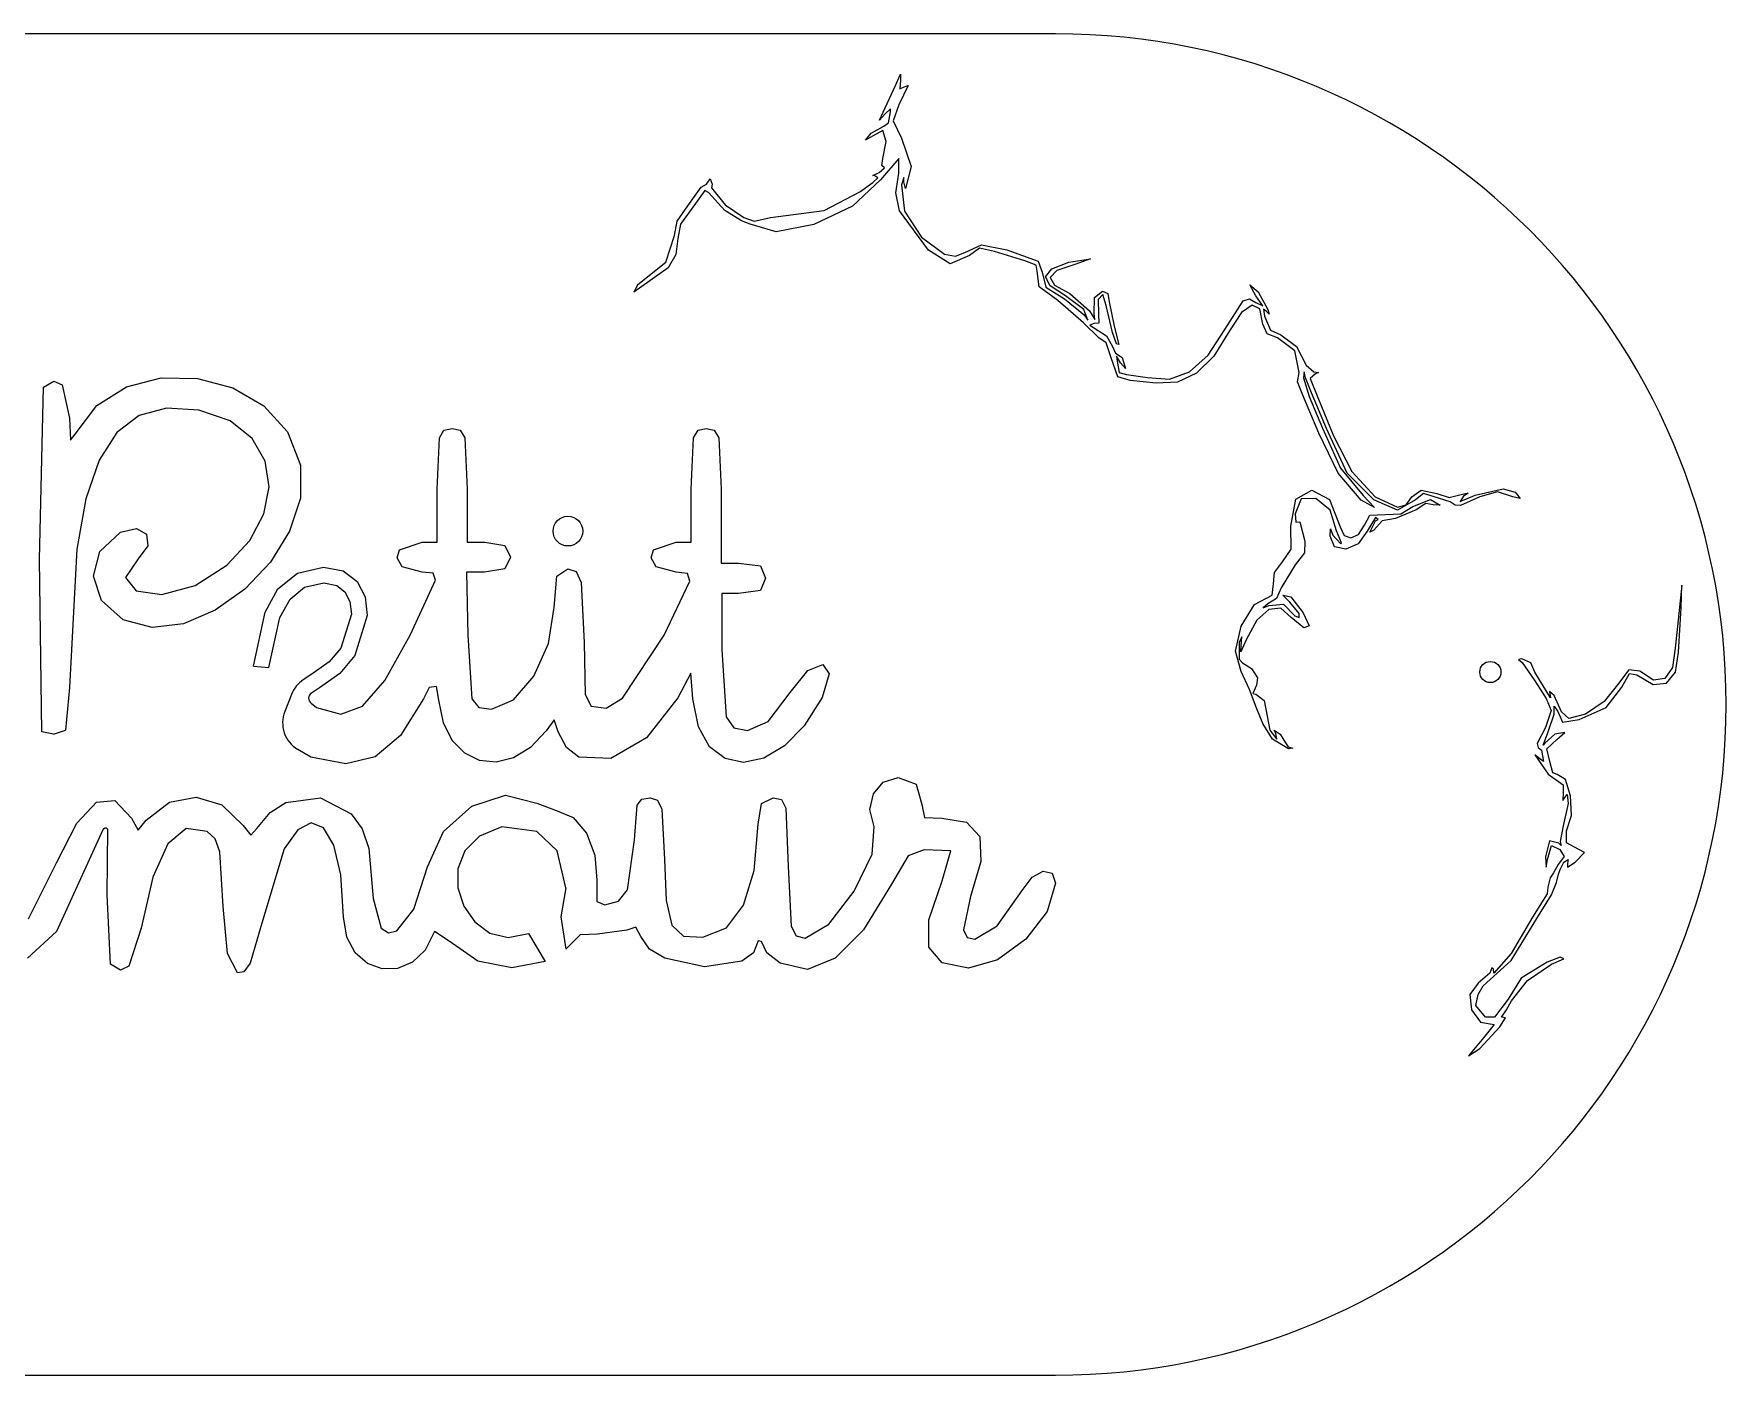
# Model space of a CAD drawing. Header units: millimetres. Extents: x 2218 to 3105, y 3732 to 4164.
# Drawn here: x 2560 to 3105, y 3732 to 4164 of the extents above; entities that cross this region are included whole.
import ezdxf

# ---------------------------------------------------------------- set-up
doc = ezdxf.new("R2010")
doc.units = ezdxf.units.MM

msp = doc.modelspace()

# ---------------------------------------------------------------- linework, layer by layer
at = {"color": 7, "linetype": 'Continuous', "lineweight": 25}
for p, q in [((2889.42, 4163.98), (2433.46, 4163.98)), ((2833.93, 4138.73), (2837.84, 4147.34)), ((2837.84, 4147.34), (2839.48, 4151.01)), ((2841.89, 4147.33), (2838.92, 4141.17)), ((2839.42, 4149.1), (2839.21, 4146.29)), ((2839.48, 4151.01), (2839.42, 4149.1)), ((2840.62, 4146.94), (2841.89, 4147.33)), ((2839.21, 4146.29), (2840.62, 4146.94)), ((2832.7, 4136.24), (2833.93, 4138.73)), ((2834.54, 4138.2), (2832.7, 4136.24)), ((2836.21, 4139.84), (2834.54, 4138.2)), ((2835.6, 4135.3), (2836.24, 4138.92)), ((2836.24, 4138.92), (2836.21, 4139.84)), ((2838.92, 4141.17), (2837.09, 4136.02)), ((2828.21, 4129.74), (2830.06, 4131.98)), ((2830.45, 4130.99), (2828.21, 4129.74)), ((2830.06, 4131.98), (2834.1, 4134.24)), ((2833.82, 4132.82), (2830.45, 4130.99)), ((2834.84, 4129.32), (2833.82, 4132.82)), ((2834.1, 4134.24), (2835.6, 4135.3)), ((2837.09, 4136.02), (2839.84, 4130.44)), ((2833.8, 4123.84), (2834.84, 4129.32)), ((2839.84, 4130.44), (2842.87, 4121.27)), ((2832.64, 4119.36), (2834.31, 4120.86)), ((2838.91, 4123.89), (2833.08, 4116.93)), ((2833.5, 4121.55), (2833.8, 4123.84)), ((2834.31, 4120.86), (2833.5, 4121.55)), ((2838.89, 4119.12), (2838.91, 4123.89)), ((2842.87, 4121.27), (2841.11, 4114.21)), ((2771.02, 4108.61), (2775.33, 4114.6)), ((2775.33, 4114.6), (2777.01, 4115.61)), ((2777.01, 4115.61), (2778.2, 4117.33)), ((2778.2, 4117.33), (2778.81, 4115.6)), ((2778.81, 4115.6), (2778.63, 4114.44)), ((2778.63, 4114.44), (2782.98, 4108.92)), ((2833.08, 4116.93), (2823.99, 4108.54)), ((2826.33, 4113.08), (2830.52, 4116.14)), ((2830.52, 4116.14), (2832.15, 4117.63)), ((2830.58, 4118.38), (2832.64, 4119.36)), ((2831.17, 4118.27), (2830.58, 4118.38)), ((2832.15, 4117.63), (2831.17, 4118.27)), ((2837.98, 4112.81), (2838.89, 4119.12)), ((2840.59, 4117.75), (2839.8, 4115.4)), ((2839.8, 4115.4), (2840.77, 4106.89)), ((2840.55, 4116.32), (2840.59, 4117.75)), ((2841.11, 4114.21), (2840.55, 4116.32)), ((2776.44, 4113.57), (2772.1, 4107.41)), ((2777.65, 4112.92), (2776.44, 4113.57)), ((2782.87, 4107.12), (2777.65, 4112.92)), ((2782.98, 4108.92), (2789.02, 4104.84)), ((2814.94, 4107.12), (2826.33, 4113.08)), ((2839.12, 4106.98), (2837.98, 4112.81)), ((2766.72, 4099.02), (2767.53, 4103.71)), ((2767.53, 4103.71), (2771.02, 4108.61)), ((2772.1, 4107.41), (2768.59, 4102.75)), ((2788.22, 4103.77), (2782.87, 4107.12)), ((2791.05, 4102.68), (2788.22, 4103.77)), ((2789.02, 4104.84), (2792.32, 4103.65)), ((2792.32, 4103.65), (2797.58, 4104.84)), ((2797.58, 4104.84), (2814.94, 4107.12)), ((2823.99, 4108.54), (2811.59, 4102.57)), ((2848.47, 4094.35), (2839.12, 4106.98)), ((2840.77, 4106.89), (2846.28, 4098.48)), ((2763.93, 4090.42), (2766.72, 4099.02)), ((2767.79, 4098.14), (2767.08, 4092.95)), ((2768.59, 4102.75), (2767.79, 4098.14)), ((2799.42, 4100.21), (2791.05, 4102.68)), ((2811.59, 4102.57), (2799.42, 4100.21)), ((2846.28, 4098.48), (2853.64, 4093.06)), ((2767.08, 4092.95), (2764.71, 4088.62)), ((2855.48, 4089.91), (2848.47, 4094.35)), ((2853.64, 4093.06), (2857.18, 4092.38)), ((2861.65, 4092.67), (2855.48, 4089.91)), ((2857.18, 4092.38), (2860.16, 4093.53)), ((2860.16, 4093.53), (2865.53, 4096.07)), ((2864.94, 4095), (2861.65, 4092.67)), ((2869.79, 4093.87), (2864.94, 4095)), ((2865.53, 4096.07), (2873.67, 4094.44)), ((2879.52, 4090.91), (2869.79, 4093.87)), ((2873.67, 4094.44), (2883.78, 4090.76)), ((2764.71, 4088.62), (2753.6, 4080.82)), ((2754.84, 4083.31), (2763.93, 4090.42)), ((2883.16, 4089.5), (2879.52, 4090.91)), ((2883.48, 4087.56), (2883.16, 4089.5)), ((2884.1, 4082.56), (2883.48, 4087.56)), ((2883.78, 4090.76), (2885.13, 4087.21)), ((2885.13, 4087.21), (2886.29, 4082.45)), ((2886.17, 4085.8), (2888.2, 4088.37)), ((2889.85, 4087.83), (2887.65, 4085.56)), ((2888.2, 4088.37), (2893.69, 4090.48)), ((2895.6, 4089.74), (2889.85, 4087.83)), ((2893.69, 4090.48), (2900.64, 4091.56)), ((2900.64, 4091.56), (2895.6, 4089.74)), ((2754.84, 4083.31), (2753.6, 4080.82)), ((2890.11, 4078.13), (2884.1, 4082.56)), ((2887.62, 4082.84), (2886.17, 4085.8)), ((2886.29, 4082.45), (2892.3, 4078.62)), ((2892.56, 4079.58), (2887.62, 4082.84)), ((2887.65, 4085.56), (2889.02, 4083.05)), ((2889.02, 4083.05), (2893.98, 4080.39)), ((2953.89, 4079.66), (2952, 4083.2)), ((2952, 4083.2), (2954.66, 4080.94)), ((2898.38, 4070.93), (2890.11, 4078.13)), ((2892.3, 4078.62), (2898.59, 4073.56)), ((2898.53, 4075.27), (2892.56, 4079.58)), ((2893.98, 4080.39), (2900.28, 4074.83)), ((2901.81, 4073.98), (2901.93, 4079.14)), ((2901.93, 4079.14), (2904.56, 4081.15)), ((2904.58, 4080.07), (2903.08, 4078.41)), ((2903.08, 4078.41), (2903.19, 4073.7)), ((2904.56, 4081.15), (2906.22, 4080.42)), ((2905.65, 4076.57), (2904.58, 4080.07)), ((2907.69, 4067.81), (2905.65, 4076.57)), ((2906.22, 4080.42), (2906.69, 4077.65)), ((2906.69, 4077.65), (2908.29, 4069.85)), ((2943.96, 4068.84), (2949.77, 4077.98)), ((2952.71, 4076.63), (2949.26, 4074.22)), ((2949.77, 4077.98), (2951.81, 4078.7)), ((2951.81, 4078.7), (2953.94, 4077.44)), ((2955.2, 4075.42), (2952.71, 4076.63)), ((2956.1, 4076.4), (2953.89, 4079.66)), ((2953.94, 4077.44), (2956.1, 4076.4)), ((2954.66, 4080.94), (2957.81, 4075.23)), ((2903.3, 4066.12), (2898.38, 4070.93)), ((2899.83, 4071.83), (2898.53, 4075.27)), ((2898.59, 4073.56), (2899.83, 4071.83)), ((2900.28, 4074.83), (2902, 4072)), ((2902, 4072), (2901.81, 4073.98)), ((2903.32, 4070.8), (2901.88, 4070.74)), ((2903.19, 4073.7), (2903.32, 4070.8)), ((2949.26, 4074.22), (2945.42, 4068.31)), ((2956.15, 4070.47), (2955.2, 4075.42)), ((2957.25, 4074.69), (2956.37, 4075.34)), ((2956.37, 4075.34), (2956.69, 4073.08)), ((2956.69, 4073.08), (2958.61, 4068.54)), ((2958.14, 4073.78), (2957.25, 4074.69)), ((2957.81, 4075.23), (2958.14, 4073.78)), ((2901.88, 4070.74), (2900.43, 4070.19)), ((2900.43, 4070.19), (2905.83, 4066.73)), ((2905.65, 4064.46), (2903.3, 4066.12)), ((2905.83, 4066.73), (2907.72, 4063.36)), ((2909.08, 4064.16), (2907.69, 4067.81)), ((2908.29, 4069.85), (2909.77, 4063.93)), ((2938.54, 4060.5), (2943.96, 4068.84)), ((2945.42, 4068.31), (2940.41, 4060.2)), ((2957.53, 4067.38), (2956.15, 4070.47)), ((2960.83, 4066.09), (2957.53, 4067.38)), ((2958.61, 4068.54), (2961.94, 4067.12)), ((2966.48, 4061.92), (2960.83, 4066.09)), ((2961.94, 4067.12), (2967.02, 4063.34)), ((2907.36, 4059.67), (2905.65, 4064.46)), ((2907.72, 4063.36), (2908.74, 4061.2)), ((2908.74, 4061.2), (2910.81, 4059.8)), ((2910.27, 4058.01), (2909.06, 4060.21)), ((2909.06, 4060.21), (2909.27, 4058.55)), ((2909.77, 4063.93), (2909.08, 4064.16)), ((2932.58, 4055.16), (2938.54, 4060.5)), ((2940.41, 4060.2), (2934.82, 4054.71)), ((2967.89, 4054.99), (2966.48, 4061.92)), ((2967.02, 4063.34), (2970.15, 4057.3)), ((2909.45, 4053.55), (2907.36, 4059.67)), ((2909.27, 4058.55), (2909.86, 4054.97)), ((2909.86, 4054.97), (2912.29, 4054.34)), ((2911.94, 4056.2), (2910.27, 4058.01)), ((2910.81, 4059.8), (2911.94, 4056.2)), ((2926.09, 4052.79), (2932.58, 4055.16)), ((2934.82, 4054.71), (2928.62, 4051.82)), ((2967.31, 4051.89), (2967.89, 4054.99)), ((2969.41, 4055.2), (2969.22, 4053.18)), ((2969.85, 4053.25), (2969.41, 4055.2)), ((2970.15, 4057.3), (2972.57, 4055.19)), ((2973.11, 4054.57), (2971.4, 4052.99)), ((2972.57, 4055.19), (2974.05, 4054.99)), ((2974.05, 4054.99), (2973.11, 4054.57)), ((2562.17, 3994.71), (2563.5, 4050.22)), ((2563.5, 4050.22), (2566.83, 4052.14)), ((2566.83, 4052.14), (2569.49, 4050.94)), ((2569.49, 4050.94), (2571.92, 4040.26)), ((2580.69, 4044.37), (2590.25, 4050.34)), ((2590.25, 4050.34), (2601.4, 4053.18)), ((2601.4, 4053.18), (2613.15, 4053.01)), ((2613.15, 4053.01), (2624.49, 4049.99)), ((2624.49, 4049.99), (2634.45, 4044.23)), ((2913.44, 4052.42), (2909.45, 4053.55)), ((2912.29, 4054.34), (2919.02, 4053.39)), ((2921.79, 4051.5), (2913.44, 4052.42)), ((2919.02, 4053.39), (2926.09, 4052.79)), ((2928.62, 4051.82), (2921.79, 4051.5)), ((2969.04, 4047.61), (2967.31, 4051.89)), ((2969.22, 4053.18), (2971.05, 4047.25)), ((2971.79, 4048.41), (2969.85, 4053.25)), ((2971.4, 4052.99), (2973.91, 4046.92)), ((2573.69, 4035.12), (2580.69, 4044.37)), ((2634.45, 4044.23), (2642.04, 4035.89)), ((2974.17, 4035.44), (2969.04, 4047.61)), ((2971.05, 4047.25), (2975.36, 4037.03)), ((2976.6, 4036.88), (2971.79, 4048.41)), ((2973.91, 4046.92), (2978.92, 4034.6)), ((2571.92, 4040.26), (2572.16, 4033.12)), ((2594.3, 4041.12), (2587.11, 4035.62)), ((2603.09, 4043.44), (2594.3, 4041.12)), ((2613.56, 4042.77), (2603.09, 4043.44)), ((2623.6, 4039.34), (2613.56, 4042.77)), ((2630.7, 4033.71), (2623.6, 4039.34)), ((2572.16, 4033.12), (2573.69, 4035.12)), ((2587.11, 4035.62), (2581.43, 4026.74)), ((2634.87, 4026.45), (2630.7, 4033.71)), ((2642.04, 4035.89), (2646.27, 4025.1)), ((2690.24, 4017.37), (2691.01, 4033.86)), ((2691.01, 4033.86), (2692.47, 4036.41)), ((2692.47, 4036.41), (2695.09, 4036.96)), ((2695.09, 4036.96), (2697.7, 4036.41)), ((2697.7, 4036.41), (2699.16, 4033.86)), ((2699.16, 4033.86), (2699.93, 4017.37)), ((2772.04, 4017.37), (2772.81, 4033.86)), ((2772.81, 4033.86), (2774.27, 4036.41)), ((2774.27, 4036.41), (2776.89, 4036.96)), ((2776.89, 4036.96), (2779.51, 4036.41)), ((2779.51, 4036.41), (2780.96, 4033.86)), ((2780.96, 4033.86), (2781.73, 4017.37)), ((2980.4, 4022.53), (2974.17, 4035.44)), ((2975.36, 4037.03), (2981.21, 4024.1)), ((2983.33, 4022.51), (2976.6, 4036.88)), ((2978.92, 4034.6), (2984.81, 4023.08)), ((2581.43, 4026.74), (2577.15, 4014.28)), ((2636.13, 4018.16), (2634.87, 4026.45)), ((2646.27, 4025.1), (2646.24, 4014.47)), ((2987.84, 4013.87), (2980.4, 4022.53)), ((2981.21, 4024.1), (2988.43, 4015.39)), ((2991.87, 4013.93), (2983.33, 4022.51)), ((2984.81, 4023.08), (2992.36, 4014.87)), ((2634.5, 4009.42), (2636.13, 4018.16)), ((2690.24, 4000.37), (2690.24, 4017.37)), ((2699.93, 4017.37), (2699.93, 4000.37)), ((2772.04, 4000.37), (2772.04, 4017.37)), ((2781.73, 4017.37), (2781.73, 3993.53)), ((2966.81, 4014.19), (2971.94, 4017.07)), ((2971.94, 4017.07), (2977.66, 4014.09)), ((3004.18, 4014.89), (3007.17, 4017.11)), ((3007.17, 4017.11), (3012.2, 4015.99)), ((3024.5, 4015.5), (3033.58, 4017.45)), ((3031.74, 4016.5), (3026.07, 4014.94)), ((3036.64, 4014.9), (3031.74, 4016.5)), ((3033.58, 4017.45), (3037.44, 4016.47)), ((3037.44, 4016.47), (3039.03, 4014.33)), ((2577.15, 4014.28), (2574.21, 3998.06)), ((2646.24, 4014.47), (2642.77, 4003.87)), ((2965.12, 4005.42), (2966.81, 4014.19)), ((2968.53, 4014.32), (2966.6, 4009.47)), ((2973.23, 4014.4), (2968.53, 4014.32)), ((2977.79, 4010.65), (2973.23, 4014.4)), ((2977.66, 4014.09), (2981.08, 4005.28)), ((2992.15, 4011.48), (2987.84, 4013.87)), ((2988.43, 4015.39), (2992.15, 4011.48)), ((2999.48, 4010.67), (2991.87, 4013.94)), ((2991.87, 4013.94), (2991.87, 4013.93)), ((2992.36, 4014.87), (2999.51, 4011.6)), ((3005.33, 4014), (2999.48, 4010.67)), ((2999.51, 4011.6), (3002.28, 4012.32)), ((3000.63, 4009.47), (3004.43, 4011.77)), ((3002.28, 4012.32), (3004.18, 4014.89)), ((3004.43, 4011.77), (3010.09, 4014.08)), ((3007.89, 4016.04), (3005.33, 4014)), ((3008.6, 4012.72), (3005.54, 4010.72)), ((3010.98, 4015), (3007.89, 4016.04)), ((3011, 4012.29), (3008.6, 4012.72)), ((3010.09, 4014.08), (3013.2, 4012.22)), ((3016.44, 4013.35), (3010.98, 4015)), ((3013.2, 4012.22), (3011, 4012.29)), ((3012.2, 4015.99), (3016.12, 4014.73)), ((3016.12, 4014.73), (3021.27, 4015.99)), ((3018.05, 4012.28), (3016.44, 4013.35)), ((3019.84, 4012.15), (3018.05, 4012.28)), ((3019.66, 4013.39), (3024.5, 4015.5)), ((3020.73, 4015.08), (3019.66, 4013.39)), ((3026.07, 4014.94), (3019.84, 4012.15)), ((3022.22, 4016.14), (3020.73, 4015.08)), ((3021.27, 4015.99), (3022.22, 4016.14)), ((3039.03, 4014.33), (3036.64, 4014.9)), ((2629.98, 4000.82), (2634.5, 4009.42)), ((2965.26, 3998.06), (2965.12, 4005.42)), ((2966.6, 4009.47), (2966.77, 4006.76)), ((2966.77, 4006.76), (2968.08, 4006.91)), ((2968.08, 4006.91), (2969.64, 4000.59)), ((2979.83, 4004.01), (2977.79, 4010.65)), ((2987, 4002.81), (2988.85, 4005.82)), ((2988.85, 4005.82), (2990.63, 4009.05)), ((2992.48, 4008.21), (2989.7, 4003.88)), ((2990.63, 4009.05), (3000.63, 4009.47)), ((2990.63, 4003.58), (2992.48, 4007.23)), ((2994.54, 4007.19), (2991.88, 4004.2)), ((2993.33, 4007.59), (2992.48, 4008.21)), ((2992.48, 4007.23), (2993.33, 4007.59)), ((2998.86, 4007.95), (2994.54, 4007.19)), ((3005.54, 4010.72), (2998.86, 4007.95)), ((2581.62, 3997.28), (2588.27, 4003.55)), ((2588.27, 4003.55), (2593.45, 4004.77)), ((2593.45, 4004.77), (2596.7, 4002.87)), ((2596.7, 4002.87), (2597.15, 3999.15)), ((2622.58, 3992.94), (2629.98, 4000.82)), ((2642.77, 4003.87), (2636.56, 3993.91)), ((2678.16, 3997.83), (2685.48, 4000.37)), ((2685.48, 4000.37), (2690.24, 4000.37)), ((2699.93, 4000.37), (2705.63, 4000.37)), ((2705.63, 4000.37), (2712.08, 3999.29)), ((2759.96, 3997.83), (2767.28, 4000.37)), ((2767.28, 4000.37), (2772.04, 4000.37)), ((2969.64, 4000.59), (2969.59, 3996.93)), ((2977.79, 4002.28), (2977.97, 4004.57)), ((2979.24, 3998.79), (2977.79, 4002.28)), ((2977.97, 4004.57), (2978.64, 4002.59)), ((2978.64, 4002.59), (2981.25, 3999.74)), ((2981.47, 4000.08), (2979.83, 4004.01)), ((2981.08, 4005.28), (2982.3, 4002.49)), ((2981.25, 3999.74), (2981.47, 4000.08)), ((2982.3, 4002.49), (2984.54, 4001.68)), ((2984.54, 4001.68), (2987, 4002.81)), ((2989.7, 4003.88), (2986.87, 3999.82)), ((2991.88, 4004.2), (2990.63, 4003.58)), ((2562.93, 3939.21), (2562.17, 3994.71)), ((2574.21, 3998.06), (2571.92, 3953.51)), ((2579.59, 3989.39), (2581.62, 3997.28)), ((2593.96, 3994.93), (2589.95, 3988.91)), ((2597.15, 3999.15), (2593.96, 3994.93)), ((2677.4, 3995.26), (2678.16, 3997.83)), ((2679.02, 3992.37), (2677.4, 3995.26)), ((2713.92, 3995.52), (2712.06, 3991.75)), ((2712.08, 3999.29), (2713.92, 3995.52)), ((2759.2, 3995.26), (2759.96, 3997.83)), ((2760.82, 3992.37), (2759.2, 3995.26)), ((2962.48, 3994.01), (2965.26, 3998.06)), ((2969.59, 3996.93), (2966.6, 3993.06)), ((2982.83, 3998.05), (2979.24, 3998.79)), ((2986.87, 3999.82), (2982.83, 3998.05)), ((2582.13, 3981.51), (2579.59, 3989.39)), ((2612.32, 3986.38), (2622.58, 3992.94)), ((2636.56, 3993.91), (2628.32, 3985.21)), ((2638.99, 3985.25), (2645.3, 3990.39)), ((2645.3, 3990.39), (2653.7, 3992.31)), ((2653.7, 3992.31), (2660.04, 3991.06)), ((2660.04, 3991.06), (2664.49, 3987.66)), ((2685.48, 3990.68), (2679.02, 3992.37)), ((2688.99, 3990.34), (2685.48, 3990.68)), ((2689.76, 3988.09), (2688.99, 3990.34)), ((2705.55, 3990.68), (2699.76, 3990.68)), ((2699.76, 3990.68), (2700.11, 3970.39)), ((2712.06, 3991.75), (2705.55, 3990.68)), ((2727.91, 3979.26), (2728.78, 3989.33)), ((2728.78, 3989.33), (2732.37, 3991.76)), ((2732.37, 3991.76), (2735.05, 3990.86)), ((2735.05, 3990.86), (2736.64, 3987.37)), ((2767.28, 3990.68), (2760.82, 3992.37)), ((2770.9, 3990.21), (2767.28, 3990.68)), ((2771.66, 3987.75), (2770.9, 3990.21)), ((2781.73, 3993.53), (2787.27, 3993.53)), ((2787.27, 3993.53), (2794.41, 3992.66)), ((2794.41, 3992.66), (2795.97, 3988.68)), ((2959.6, 3986.88), (2959.91, 3990.51)), ((2959.91, 3990.51), (2962.48, 3994.01)), ((2966.6, 3993.06), (2962.1, 3985.63)), ((2589.95, 3988.91), (2593.35, 3984.69)), ((2593.35, 3984.69), (2601.65, 3983.45)), ((2601.65, 3983.45), (2612.32, 3986.38)), ((2628.32, 3985.21), (2618.76, 3978.38)), ((2634.85, 3977.83), (2638.99, 3985.25)), ((2642.89, 3981.98), (2647.55, 3985.78)), ((2647.55, 3985.78), (2653.78, 3987.2)), ((2653.78, 3987.2), (2657.93, 3986.38)), ((2657.93, 3986.38), (2660.56, 3984.37)), ((2660.56, 3984.37), (2662.2, 3981.19)), ((2664.49, 3987.66), (2667.06, 3982.68)), ((2681.61, 3970.33), (2689.76, 3988.09)), ((2736.64, 3987.37), (2737.6, 3967.87)), ((2763.39, 3970.41), (2771.66, 3987.75)), ((2787.27, 3983.84), (2781.98, 3983.84)), ((2781.98, 3983.84), (2781.98, 3965.61)), ((2794.41, 3984.71), (2787.27, 3983.84)), ((2795.97, 3988.68), (2794.41, 3984.71)), ((2959.17, 3983.21), (2959.6, 3986.88)), ((2962.1, 3985.63), (2960.58, 3982.13)), ((3091.02, 3986.44), (3088.88, 3966.24)), ((3090.81, 3979.17), (3091.02, 3986.44)), ((2589.18, 3975.28), (2582.13, 3981.51)), ((2618.76, 3978.38), (2608.58, 3974.04)), ((2639.58, 3976.04), (2642.89, 3981.98)), ((2662.2, 3981.19), (2662.68, 3977.15)), ((2667.06, 3982.68), (2667.78, 3976.67)), ((2726.09, 3967.69), (2727.91, 3979.26)), ((2949.17, 3973.32), (2953.5, 3980.27)), ((2953.5, 3980.27), (2959.17, 3983.21)), ((2958.07, 3978.68), (2954.23, 3975.24)), ((2957.71, 3980.46), (2956.26, 3979.19)), ((2956.26, 3979.19), (2958.08, 3979.98)), ((2960.58, 3982.13), (2957.71, 3980.46)), ((2961.9, 3979.02), (2958.07, 3978.68)), ((2958.08, 3979.98), (2962.81, 3980.34)), ((2965.29, 3976.04), (2961.9, 3979.02)), ((2964.82, 3981.03), (2962.61, 3983.26)), ((2962.61, 3983.26), (2965.14, 3982.68)), ((2962.81, 3980.34), (2966.47, 3976.58)), ((2967.9, 3977.37), (2964.82, 3981.03)), ((2965.14, 3982.68), (2969.16, 3977.6)), ((3090, 3964.91), (3090.81, 3979.17)), ((2598.49, 3972.8), (2589.18, 3975.28)), ((2608.58, 3974.04), (2598.49, 3972.8)), ((2631.1, 3960.44), (2634.85, 3977.83)), ((2636.12, 3960.02), (2639.58, 3976.04)), ((2662.68, 3977.15), (2659.23, 3966.22)), ((2667.78, 3976.67), (2663.71, 3963.79)), ((2947.34, 3965.18), (2949.17, 3973.32)), ((2954.23, 3975.24), (2950.81, 3968.9)), ((2969.34, 3972.78), (2965.29, 3976.04)), ((2966.47, 3976.58), (2967.9, 3976.04)), ((2967.9, 3976.04), (2967.9, 3977.37)), ((2969.16, 3977.6), (2971.06, 3973.43)), ((2971.06, 3973.43), (2969.34, 3972.78)), ((2673.4, 3955.76), (2681.61, 3970.33)), ((2700.11, 3970.39), (2701.47, 3949.86)), ((2721.36, 3957.17), (2726.09, 3967.69)), ((2737.6, 3967.87), (2737.92, 3951.3)), ((2749.99, 3950.14), (2763.39, 3970.41)), ((2948.58, 3968.05), (2948.53, 3962.67)), ((2949.41, 3969.8), (2948.58, 3968.05)), ((2950.81, 3968.9), (2949.07, 3964.96)), ((2949.13, 3967.07), (2949.41, 3969.8)), ((2659.23, 3966.22), (2655.54, 3961.74)), ((2663.71, 3963.79), (2658.96, 3958.03)), ((2781.98, 3965.61), (2783.35, 3944.07)), ((2949.16, 3958.65), (2947.34, 3965.18)), ((2948.53, 3962.67), (2949.63, 3961.5)), ((2949.07, 3964.96), (2949.13, 3967.07)), ((3039.5, 3962.73), (3038.49, 3962.49)), ((3038.49, 3962.49), (3039.68, 3961.62)), ((3042.42, 3961.44), (3039.5, 3962.73)), ((3088.88, 3966.24), (3088.06, 3959.93)), ((3089.04, 3958.47), (3090, 3964.91)), ((2631.1, 3960.44), (2636.12, 3960.02)), ((2649.62, 3957.6), (2647.17, 3955.99)), ((2655.54, 3961.74), (2649.62, 3957.6)), ((2658.96, 3958.03), (2652.43, 3953.46)), ((2714.87, 3949.51), (2721.36, 3957.17)), ((2771.97, 3958.09), (2767.74, 3950.25)), ((2772.59, 3949.93), (2771.97, 3958.09)), ((2803.92, 3951.95), (2809.68, 3959.05)), ((2809.68, 3959.05), (2814.43, 3960.98)), ((2816.49, 3957.98), (2814.22, 3950.33)), ((2814.43, 3960.98), (2816.49, 3957.98)), ((2951.85, 3952.92), (2949.16, 3958.65)), ((2949.63, 3961.5), (2952.45, 3959.66)), ((2952.45, 3959.66), (2954.44, 3956.61)), ((2954.44, 3956.61), (2954.07, 3954.26)), ((3039.68, 3961.62), (3043.54, 3956)), ((3043.75, 3958.51), (3042.42, 3961.44)), ((3048.8, 3950.23), (3043.75, 3958.51)), ((3074.04, 3959.2), (3070.41, 3954.42)), ((3071.74, 3953.62), (3074.26, 3958.03)), ((3077.55, 3958.74), (3074.04, 3959.2)), ((3074.26, 3958.03), (3076.63, 3957.56)), ((3076.63, 3957.56), (3081.87, 3954.52)), ((3081.95, 3955.89), (3077.55, 3958.74)), ((3085.6, 3956.38), (3081.95, 3955.89)), ((3088.06, 3959.93), (3085.6, 3956.38)), ((3086.17, 3954.91), (3089.04, 3958.47)), ((2571.92, 3953.51), (2570.61, 3939.79)), ((2643.37, 3951.31), (2641.2, 3945.83)), ((2652.43, 3953.46), (2649.78, 3951.72)), ((2666.27, 3947.53), (2673.4, 3955.76)), ((2687.75, 3953.58), (2685.87, 3949.83)), ((2690.01, 3953.89), (2687.75, 3953.58)), ((2690.83, 3949.46), (2690.01, 3953.89)), ((2737.92, 3951.3), (2739.85, 3947.57)), ((2796.91, 3942.58), (2803.92, 3951.95)), ((2954, 3947.16), (2951.85, 3952.92)), ((2954.07, 3954.26), (2952.98, 3951.55)), ((2952.98, 3951.55), (2953.89, 3951.39)), ((2953.89, 3951.39), (2956.54, 3949.3)), ((3043.54, 3956), (3047.34, 3949.98)), ((3048.48, 3952.29), (3048.8, 3950.23)), ((3049.93, 3950.97), (3048.48, 3952.29)), ((3052.35, 3945.72), (3049.93, 3950.97)), ((3070.41, 3954.42), (3066.04, 3948.99)), ((3066.74, 3947.12), (3071.74, 3953.62)), ((3081.87, 3954.52), (3086.17, 3954.91)), ((2649.67, 3948.46), (2651.44, 3947.12)), ((2651.44, 3947.12), (2659.26, 3944.89)), ((2659.26, 3944.89), (2666.27, 3947.53)), ((2685.87, 3949.83), (2678.46, 3938.05)), ((2692.26, 3942.18), (2690.83, 3949.46)), ((2701.47, 3949.86), (2703.67, 3947.04)), ((2703.67, 3947.04), (2707.74, 3946.55)), ((2707.74, 3946.55), (2714.87, 3949.51)), ((2739.85, 3947.57), (2744.73, 3946.85)), ((2744.73, 3946.85), (2749.99, 3950.14)), ((2767.74, 3950.25), (2757.68, 3937.32)), ((2774.4, 3940.9), (2772.59, 3949.93)), ((2814.22, 3950.33), (2808.5, 3941.23)), ((2956.15, 3941.96), (2954, 3947.16)), ((2956.54, 3949.3), (2957.56, 3944.25)), ((3049.04, 3946.13), (3047.18, 3940.69)), ((3047.34, 3949.98), (3049.04, 3946.13)), ((3049.93, 3947.56), (3051.16, 3945.76)), ((3049.93, 3944.98), (3049.93, 3947.56)), ((3051.16, 3945.76), (3052.61, 3942.39)), ((3054.67, 3943.51), (3052.35, 3945.72)), ((3058.04, 3943.24), (3066.74, 3947.12)), ((3066.04, 3948.99), (3060.01, 3944.98)), ((2695.13, 3936.46), (2692.26, 3942.18)), ((2727.95, 3943.07), (2725.41, 3939.62)), ((2729.21, 3939.26), (2727.95, 3943.07)), ((2778.01, 3934.47), (2774.4, 3940.9)), ((2783.35, 3944.07), (2785.85, 3940.56)), ((2785.85, 3940.56), (2790.24, 3939.73)), ((2790.24, 3939.73), (2796.91, 3942.58)), ((2808.5, 3941.23), (2802.1, 3934.71)), ((2959.3, 3936.85), (2956.15, 3941.96)), ((2957.56, 3944.25), (2958.42, 3939.77)), ((3047.18, 3940.69), (3044.53, 3935.54)), ((3047.99, 3939.23), (3049.93, 3944.98)), ((3052.61, 3942.39), (3058.04, 3943.24)), ((3060.01, 3944.98), (3054.67, 3943.51)), ((2566.7, 3938.54), (2562.93, 3939.21)), ((2566.7, 3938.54), (2570.61, 3939.79)), ((2678.46, 3938.05), (2670.28, 3931.16)), ((2699.13, 3932.38), (2695.13, 3936.46)), ((2725.41, 3939.62), (2720.32, 3934.2)), ((2731.94, 3934.17), (2729.21, 3939.26)), ((2757.68, 3937.32), (2746.23, 3930.71)), ((2802.1, 3934.71), (2795.45, 3930.76)), ((2958.42, 3939.77), (2960.63, 3936.93)), ((2964.42, 3933.82), (2959.3, 3936.85)), ((2960.33, 3938.76), (2959.75, 3939.77)), ((2959.75, 3939.77), (2961.69, 3938.49)), ((2960.63, 3936.93), (2960.33, 3938.76)), ((2961.69, 3938.49), (2963.42, 3935.69)), ((2963.42, 3935.69), (2964.34, 3934.47)), ((3044.53, 3935.54), (3044.84, 3934.24)), ((3046.38, 3935.01), (3047.99, 3939.23)), ((3046.98, 3935.65), (3046.38, 3935.01)), ((3050.21, 3938.54), (3046.98, 3935.65)), ((3047.63, 3933.82), (3050.8, 3936.76)), ((3053.44, 3939.09), (3050.21, 3938.54)), ((3050.8, 3936.76), (3053.44, 3939.09)), ((2649.59, 3931.06), (2645.38, 3933.56)), ((2660.83, 3928.92), (2649.59, 3931.06)), ((2670.28, 3931.16), (2660.83, 3928.92)), ((2703.95, 3930.02), (2699.13, 3932.38)), ((2709.29, 3929.49), (2703.95, 3930.02)), ((2714.85, 3930.85), (2709.29, 3929.49)), ((2720.32, 3934.2), (2714.85, 3930.85)), ((2735.9, 3931.11), (2731.94, 3934.17)), ((2746.23, 3930.71), (2735.9, 3931.11)), ((2782.99, 3930.64), (2778.01, 3934.47)), ((2788.94, 3929.41), (2782.99, 3930.64)), ((2795.45, 3930.76), (2788.94, 3929.41)), ((2964.34, 3934.47), (2965.78, 3934.01)), ((2965.78, 3934.01), (2964.42, 3933.82)), ((3043.79, 3931.88), (3048.02, 3925.66)), ((3045.48, 3930.47), (3043.79, 3931.88)), ((3044.84, 3934.24), (3045.9, 3933.31)), ((3046.51, 3929.75), (3045.48, 3930.47)), ((3045.9, 3933.31), (3046.51, 3929.75)), ((3048.61, 3929.75), (3047.63, 3933.82)), ((3049.58, 3926.02), (3048.61, 3929.75)), ((2833.93, 3923.06), (2838.74, 3924.5)), ((2838.74, 3924.5), (2844.57, 3922.45)), ((3048.02, 3925.66), (3052.81, 3922.15)), ((3050.93, 3925.51), (3049.58, 3926.02)), ((3053.6, 3923.87), (3050.93, 3925.51)), ((3055.26, 3918.67), (3053.6, 3923.87)), ((2604.08, 3916.65), (2612.64, 3918.27)), ((2612.64, 3918.27), (2620.98, 3915.74)), ((2701.43, 3915.33), (2712.23, 3918.83)), ((2712.23, 3918.83), (2722.33, 3916.31)), ((2829.61, 3914.22), (2830.74, 3919.33)), ((2830.74, 3919.33), (2833.93, 3923.06)), ((2844.57, 3922.45), (2846.36, 3915.81)), ((3052.89, 3919.71), (3052.7, 3917.2)), ((3052.81, 3922.15), (3052.89, 3919.71)), ((3053.37, 3918.09), (3054.19, 3919.05)), ((3054.19, 3919.05), (3054.44, 3916.15)), ((3055.52, 3912.36), (3055.26, 3918.67)), ((2574.23, 3909.84), (2580.54, 3916.58)), ((2580.54, 3916.58), (2586.44, 3917.16)), ((2586.44, 3917.16), (2591.79, 3911.48)), ((2596.58, 3910.82), (2604.08, 3916.65)), ((2620.98, 3915.74), (2627.78, 3909.14)), ((2632.21, 3908.1), (2636.5, 3913.24)), ((2636.5, 3913.24), (2641.59, 3916.55)), ((2641.59, 3916.55), (2652.7, 3917.96)), ((2652.7, 3917.96), (2662.57, 3912.85)), ((2662.57, 3912.85), (2666.11, 3908.02)), ((2692.28, 3907.18), (2701.43, 3915.33)), ((2722.33, 3916.31), (2728.96, 3913.87)), ((2728.96, 3913.87), (2734.1, 3911.72)), ((2753.8, 3904.45), (2754.69, 3915.63)), ((2754.69, 3915.63), (2756.22, 3917.56)), ((2756.22, 3917.56), (2758.82, 3918.05)), ((2758.82, 3918.05), (2761.2, 3917.29)), ((2761.2, 3917.29), (2762.62, 3914.37)), ((2762.62, 3914.37), (2763.49, 3898.17)), ((2793.6, 3909.49), (2794.69, 3916.16)), ((2794.69, 3916.16), (2798.47, 3918.05)), ((2798.47, 3918.05), (2801.12, 3917.47)), ((2801.12, 3917.47), (2802.57, 3914.67)), ((2802.57, 3914.67), (2803.31, 3895.93)), ((2831, 3908.62), (2829.61, 3914.22)), ((2846.36, 3915.81), (2847.17, 3911.69)), ((3052.7, 3917.2), (3053.37, 3918.09)), ((3054.44, 3916.15), (3052.91, 3908.96)), ((2567.67, 3897.04), (2574.23, 3909.84)), ((2582.66, 3907.71), (2567.73, 3875.02)), ((2583.96, 3886.78), (2584.19, 3907.82)), ((2591.79, 3911.48), (2593.96, 3907.64)), ((2593.96, 3907.64), (2596.58, 3910.82)), ((2609.4, 3908.13), (2603.57, 3903.2)), ((2616.19, 3907.19), (2609.4, 3908.13)), ((2627.78, 3909.14), (2630.28, 3906.01)), ((2630.28, 3906.01), (2632.21, 3908.1)), ((2645.37, 3907.7), (2641.03, 3901.54)), ((2649.7, 3909.98), (2645.37, 3907.7)), ((2653.69, 3908.35), (2649.7, 3909.98)), ((2656.99, 3902.78), (2653.69, 3908.35)), ((2666.11, 3908.02), (2668.24, 3901.74)), ((2711.06, 3908.71), (2703.94, 3905.69)), ((2722.33, 3907.18), (2711.06, 3908.71)), ((2734.1, 3911.72), (2738.31, 3906.62)), ((2792.4, 3894.59), (2793.6, 3909.49)), ((2830.33, 3899.84), (2831, 3908.62)), ((2847.17, 3911.69), (2852.81, 3911.41)), ((2852.81, 3911.41), (2860.77, 3910.21)), ((2860.77, 3910.21), (2864.97, 3905.54)), ((3052.91, 3908.96), (3051.94, 3903.9)), ((3053.92, 3903.48), (3053.95, 3907.4)), ((3053.95, 3907.4), (3055.52, 3912.36)), ((2603.57, 3903.2), (2598.75, 3892.5)), ((2618.74, 3904.85), (2616.19, 3907.19)), ((2620.34, 3900.58), (2618.74, 3904.85)), ((2659.25, 3893.25), (2656.99, 3902.78)), ((2687.12, 3895.74), (2692.28, 3907.18)), ((2703.94, 3905.69), (2699.13, 3900.92)), ((2728.96, 3900.92), (2722.33, 3907.18)), ((2738.31, 3906.62), (2741.04, 3899.54)), ((2751.61, 3888.41), (2753.8, 3904.45)), ((2864.97, 3905.54), (2865.39, 3897.51)), ((3048.47, 3904.18), (3047.16, 3899.02)), ((3047.77, 3898.18), (3049.12, 3902.67)), ((3051.5, 3903.45), (3048.47, 3904.18)), ((3049.12, 3902.67), (3051.81, 3901.42)), ((3052.21, 3902.67), (3051.5, 3903.45)), ((3051.94, 3903.9), (3052.21, 3902.67)), ((3057.91, 3901.41), (3053.92, 3903.48)), ((2558.63, 3879.09), (2567.67, 3897.04)), ((2621.41, 3883.03), (2620.34, 3900.58)), ((2641.03, 3901.54), (2633.77, 3877.68)), ((2668.24, 3901.74), (2669.68, 3885.61)), ((2699.13, 3900.92), (2696.88, 3895.15)), ((2731.75, 3889), (2728.96, 3900.92)), ((2741.04, 3899.54), (2741.71, 3891.47)), ((2763.49, 3898.17), (2763.99, 3884.9)), ((2824.51, 3887.91), (2830.33, 3899.84)), ((2841.99, 3899.32), (2836.62, 3890.18)), ((2847.05, 3901.21), (2841.99, 3899.32)), ((2855.73, 3900.93), (2847.05, 3901.21)), ((2852.87, 3891.25), (2855.73, 3900.93)), ((2865.39, 3897.51), (2861.97, 3886.22)), ((3047.16, 3899.02), (3047.37, 3895.63)), ((3047.37, 3895.63), (3047.77, 3898.18)), ((3051.28, 3896.55), (3049.76, 3893.84)), ((3053.19, 3899.17), (3051.28, 3896.55)), ((3051.81, 3901.42), (3053.19, 3899.17)), ((3051.85, 3894.9), (3053.11, 3897.25)), ((3053.11, 3897.25), (3054.48, 3898.14)), ((3054.48, 3898.14), (3054.21, 3896.82)), ((3054.21, 3895.71), (3056.7, 3897.3)), ((3054.21, 3896.82), (3054.21, 3895.71)), ((3056.7, 3897.3), (3059.75, 3900.37)), ((3059.75, 3900.37), (3057.91, 3901.41)), ((2598.75, 3892.5), (2594.98, 3876.08)), ((2660.12, 3879.72), (2659.25, 3893.25)), ((2682.78, 3882.11), (2687.12, 3895.74)), ((2696.88, 3895.15), (2696.88, 3889)), ((2741.71, 3891.47), (2741.65, 3884.59)), ((2788.97, 3883.43), (2792.4, 3894.59)), ((2803.31, 3895.93), (2804.22, 3876.68)), ((2848.62, 3878.72), (2852.87, 3891.25)), ((2878.66, 3888.19), (2881.91, 3892.42)), ((2881.91, 3892.42), (2885.43, 3894.35)), ((2885.43, 3894.35), (2888.26, 3893.77)), ((2888.26, 3893.77), (2889.42, 3890.49)), ((3048.71, 3892.26), (3047.93, 3889.19)), ((3049.76, 3893.84), (3048.71, 3892.26)), ((3050.73, 3890.72), (3051.37, 3893.39)), ((3051.37, 3893.39), (3051.85, 3894.9)), ((2585.03, 3864.44), (2583.96, 3886.78)), ((2669.68, 3885.61), (2672.28, 3876.01)), ((2696.88, 3889), (2698.81, 3883.09)), ((2731.75, 3889), (2730.07, 3879.72)), ((2748.65, 3884.75), (2751.61, 3888.41)), ((2816.38, 3877.38), (2824.51, 3887.91)), ((2836.62, 3890.18), (2827.52, 3875.54)), ((2861.97, 3886.22), (2859.72, 3875.52)), ((2870.55, 3876.79), (2878.66, 3888.19)), ((2889.42, 3890.49), (2886.69, 3881.41)), ((3047.69, 3887.09), (3042.94, 3879.56)), ((3044.36, 3879.2), (3049.06, 3886.81)), ((3047.93, 3889.19), (3047.69, 3887.09)), ((3049.06, 3886.81), (3050.73, 3890.72)), ((2622.74, 3867.91), (2621.41, 3883.03)), ((2677.24, 3875.19), (2682.78, 3882.11)), ((2698.81, 3883.09), (2702.36, 3878.04)), ((2741.65, 3884.59), (2744.28, 3883.6)), ((2744.28, 3883.6), (2748.65, 3884.75)), ((2763.99, 3884.9), (2765.85, 3877.04)), ((2783.41, 3876.2), (2788.97, 3883.43)), ((2886.69, 3881.41), (2879.8, 3872.54)), ((2567.73, 3875.02), (2558.4, 3866.34)), ((2594.98, 3876.08), (2590.97, 3863.79)), ((2633.77, 3877.68), (2630.02, 3864.75)), ((2661.16, 3873.11), (2660.12, 3879.72)), ((2672.28, 3876.01), (2674.58, 3874.56)), ((2674.58, 3874.56), (2677.24, 3875.19)), ((2689.41, 3874.94), (2686.44, 3868.99)), ((2694.14, 3871.81), (2689.41, 3874.94)), ((2702.36, 3878.04), (2707.23, 3874.47)), ((2730.07, 3879.72), (2731.75, 3869.32)), ((2751.33, 3875.37), (2741.93, 3874.09)), ((2754.26, 3876.33), (2751.33, 3875.37)), ((2755.81, 3873.36), (2754.26, 3876.33)), ((2765.85, 3877.04), (2769.61, 3873.47)), ((2775.83, 3873.1), (2783.41, 3876.2)), ((2804.22, 3876.68), (2805.88, 3873.56)), ((2808.78, 3872.84), (2816.38, 3877.38)), ((2827.52, 3875.54), (2818.48, 3866.39)), ((2848.6, 3869.97), (2848.62, 3878.72)), ((2859.72, 3875.52), (2860.97, 3873.05)), ((2863.4, 3872.47), (2870.55, 3876.79)), ((3042.94, 3879.56), (3036.08, 3867.87)), ((3036.09, 3865.63), (3044.36, 3879.2)), ((2663.9, 3868.07), (2661.16, 3873.11)), ((2703.34, 3865.42), (2694.14, 3871.81)), ((2707.23, 3874.47), (2713.1, 3873.01)), ((2713.1, 3873.01), (2719.66, 3874.28)), ((2719.66, 3874.28), (2725, 3865.28)), ((2736.32, 3873.94), (2731.75, 3869.32)), ((2741.93, 3874.09), (2736.32, 3873.94)), ((2758.7, 3869.32), (2755.81, 3873.36)), ((2763.57, 3866.34), (2758.7, 3869.32)), ((2769.61, 3873.47), (2775.83, 3873.1)), ((2793.63, 3872), (2792.18, 3868.12)), ((2794.75, 3871.76), (2793.63, 3872)), ((2796.4, 3868.11), (2794.75, 3871.76)), ((2805.88, 3873.56), (2808.78, 3872.84)), ((2852.85, 3864.83), (2848.6, 3869.97)), ((2860.97, 3873.05), (2863.4, 3872.47)), ((2879.8, 3872.54), (2870.73, 3865.82)), ((2588.26, 3862.52), (2585.03, 3864.44)), ((2590.97, 3863.79), (2588.26, 3862.52)), ((2625.98, 3861.65), (2622.74, 3867.91)), ((2630.02, 3864.75), (2627.97, 3862.01)), ((2667.86, 3864.66), (2663.9, 3868.07)), ((2672.57, 3862.97), (2667.86, 3864.66)), ((2682.33, 3865.06), (2677.55, 3863.08)), ((2686.44, 3868.99), (2682.33, 3865.06)), ((2714.3, 3863.24), (2703.34, 3865.42)), ((2725, 3865.28), (2714.3, 3863.24)), ((2776.37, 3863.64), (2763.57, 3866.34)), ((2788.34, 3865.45), (2776.37, 3863.64)), ((2792.18, 3868.12), (2788.34, 3865.45)), ((2800.72, 3864.72), (2796.4, 3868.11)), ((2809.53, 3862.78), (2800.72, 3864.73)), ((2800.72, 3864.73), (2800.72, 3864.72)), ((2818.48, 3866.39), (2809.53, 3862.78)), ((2861.42, 3863.15), (2852.85, 3864.83)), ((2870.73, 3865.82), (2861.42, 3863.15)), ((3027.13, 3857.43), (3036.09, 3865.63)), ((3036.08, 3867.87), (3030.55, 3861.58)), ((3047.74, 3865.1), (3039.37, 3859.9)), ((3041.37, 3859.2), (3049.15, 3864.44)), ((3051.94, 3866.67), (3047.74, 3865.1)), ((3049.15, 3864.44), (3053.06, 3866.14)), ((3053.06, 3866.14), (3051.94, 3866.67)), ((2627.97, 3862.01), (2625.98, 3861.65)), ((2677.55, 3863.08), (2672.57, 3862.97)), ((3025.49, 3858.37), (3022.82, 3854.69)), ((3029.24, 3861.55), (3025.49, 3858.37)), ((3029.91, 3863.29), (3029.24, 3861.55)), ((3030.4, 3862.83), (3029.91, 3863.29)), ((3030.55, 3861.58), (3030.4, 3862.83)), ((3039.37, 3859.9), (3035.14, 3853.18)), ((3036.22, 3852.6), (3041.37, 3859.2)), ((3022.82, 3854.69), (3023.33, 3849.78)), ((3024.78, 3851.13), (3025.49, 3854.69)), ((3025.49, 3854.69), (3027.13, 3857.43)), ((3035.14, 3853.18), (3030.7, 3847.36)), ((3023.33, 3849.78), (3026.21, 3845.82)), ((3027.87, 3847.44), (3024.78, 3851.13)), ((3030.7, 3847.36), (3027.87, 3847.44)), ((3033.02, 3847.44), (3034.6, 3849.74)), ((3034.33, 3847.22), (3033.02, 3847.44)), ((3034.6, 3849.74), (3036.22, 3852.6)), ((3025.99, 3837.32), (3032.46, 3844.32)), ((3026.21, 3845.82), (3030.59, 3845.03)), ((3030.59, 3845.03), (3027.25, 3840.69)), ((3032.46, 3844.32), (3034.33, 3847.22)), ((3027.25, 3840.69), (3022.4, 3834.95)), ((3022.4, 3834.95), (3025.99, 3837.32)), ((3025.99, 3837.32), (3025.99, 3837.32)), ((2433.46, 3732.13), (2889.42, 3732.13))]:
    msp.add_line(p, q, dxfattribs=at)
for centre, radius in [((2732.37, 4003.87), 4.78), ((3029.42, 3958.51), 3.4)]:
    msp.add_circle(centre, radius, dxfattribs=at)
for centre, radius, start, end in [((2889.42, 3948.06), 215.93, 270, 90), ((2652.67, 3947.63), 10, 123.3732, 158.4102), ((2650.88, 3950.05), 2, 123.3732, 232.8326), ((2650.5, 3942.15), 10, 158.4102, 239.2157)]:
    msp.add_arc(centre, radius, start, end, dxfattribs=at)
msp.add_open_spline([(2582.66, 3907.71), (2583.45, 3908.93), (2584.19, 3907.82)], degree=2, dxfattribs=at)

doc.saveas('drawing.dxf')
